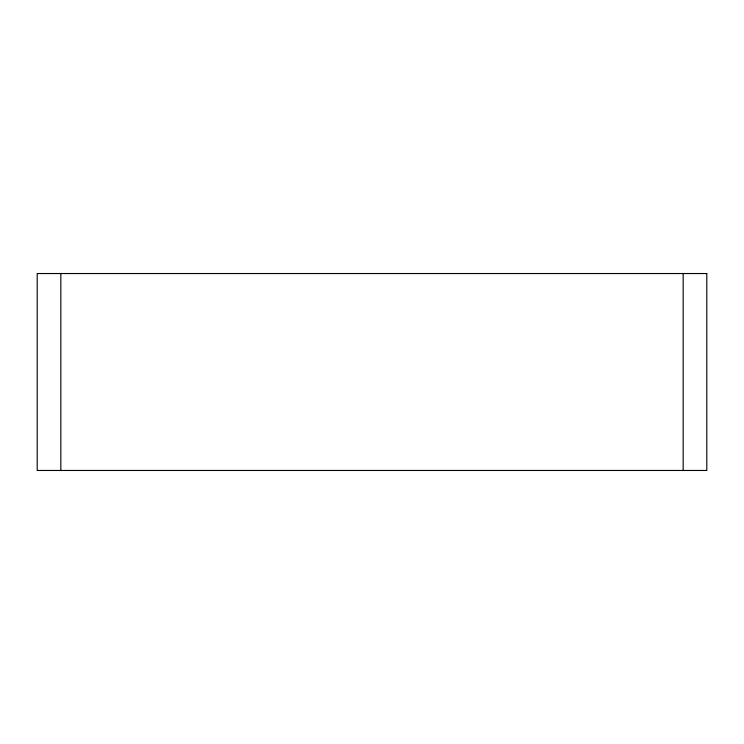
<?xml version="1.0" encoding="UTF-8"?>
<svg xmlns="http://www.w3.org/2000/svg" width="744" height="744" viewBox="0 0 744 744"><rect width="100%" height="100%" fill="white"/><g stroke="black" fill="none" stroke-linecap="round" stroke-linejoin="round"><path stroke-width="1.12" d="M683.169 273.532L683.169 470.468M60.831 273.532L60.831 470.468M706.8 273.532L37.2 273.532L37.2 470.468L706.8 470.468L706.8 273.532"/></g></svg>
